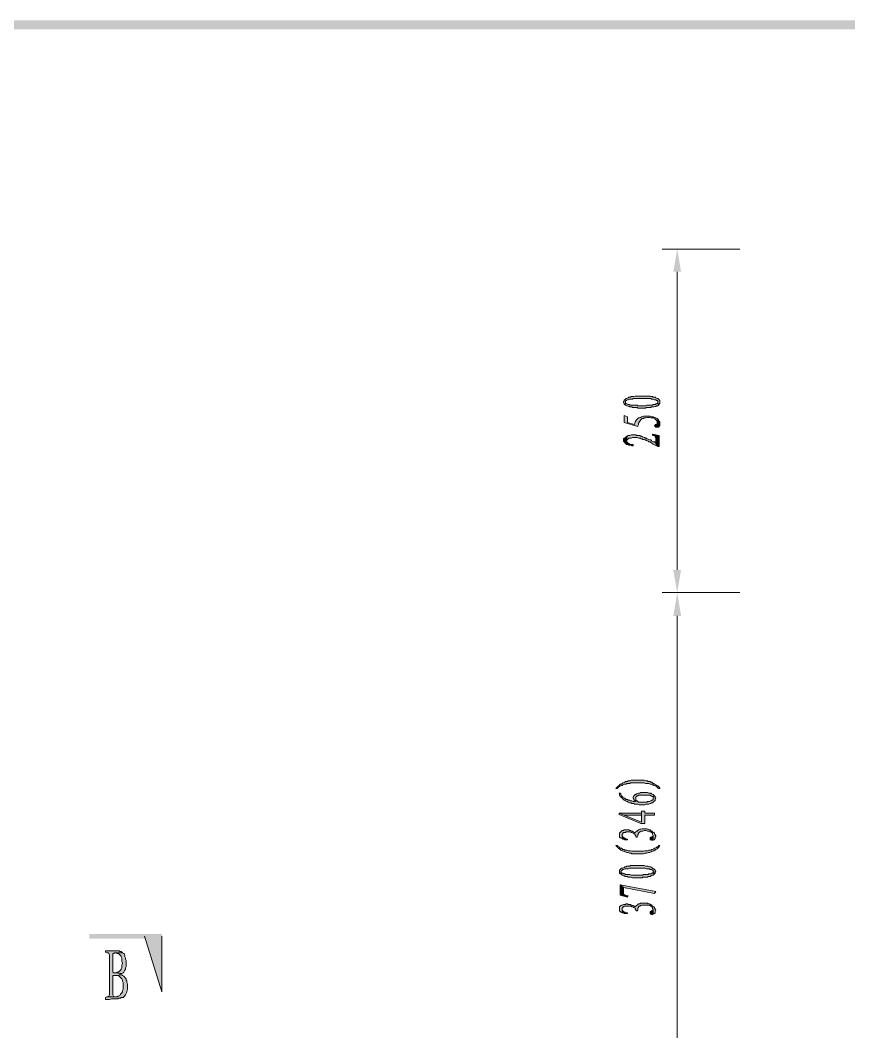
# Model space of a CAD drawing. Header units: millimetres. Extents: x 24 to 410, y 10 to 282.
# Drawn here: x 255.1 to 309.4, y 216 to 282.2 of the extents above; entities that cross this region are included whole.
import ezdxf

# ---------------------------------------------------------------- set-up
doc = ezdxf.new("R2010")
doc.units = ezdxf.units.MM

msp = doc.modelspace()

# ---------------------------------------------------------------- hatches: boundary and pattern name
h = msp.add_hatch(color=7)
h.dxf.hatch_style = 2
h.paths.add_polyline_path([(410.379333, 282.236333), (30.395333, 281.643667), (29.802667, 282.236333)])
h = msp.add_hatch(color=7)
h.dxf.hatch_style = 2
h.paths.add_polyline_path([(409.786667, 281.643667), (410.379333, 282.236333), (30.395333, 281.643667)])
h = msp.add_hatch(color=7)
h.dxf.hatch_style = 2
h.paths.add_polyline_path([(297.899667, 265.768667), (298.407667, 265.768667), (298.153667, 267.250333)])
h = msp.add_hatch(color=7)
h.dxf.hatch_style = 2
h.paths.add_polyline_path([(294.64, 257.259667), (294.64, 257.217333), (294.682333, 257.132667), (294.682333, 257.090333), (294.724667, 257.090333), (294.767, 257.259667), (294.767, 257.302), (294.809333, 257.344333), (294.894, 257.386667), (294.936333, 257.386667), (295.021, 257.429), (295.232667, 257.429), (295.275, 257.471333), (295.825333, 257.471333), (295.867667, 257.471333), (296.418, 257.471333), (296.460333, 257.429), (296.587333, 257.429), (296.672, 257.386667), (296.756667, 257.386667), (296.799, 257.344333), (296.841333, 257.344333), (296.883667, 257.302), (296.883667, 257.217333), (296.926, 257.048), (296.968333, 257.090333), (296.968333, 257.132667), (297.010667, 257.175), (297.010667, 257.344333), (296.968333, 257.386667), (296.926, 257.429), (296.883667, 257.471333), (296.841333, 257.471333), (296.756667, 257.513667), (296.714333, 257.556), (296.587333, 257.556), (296.545, 257.598333), (296.418, 257.598333), (296.375667, 257.640667), (295.402, 257.640667), (295.317333, 257.598333), (295.148, 257.598333), (295.105667, 257.556), (294.978667, 257.556), (294.936333, 257.513667), (294.851667, 257.471333), (294.809333, 257.471333), (294.767, 257.429), (294.724667, 257.386667), (294.682333, 257.386667), (294.682333, 257.344333), (294.682333, 257.302)])
h = msp.add_hatch(color=7)
h.dxf.hatch_style = 2
h.paths.add_polyline_path([(294.724667, 257.090333), (294.767, 257.048), (294.851667, 257.005667), (294.894, 257.005667), (294.978667, 256.963333), (295.021, 256.963333), (295.063333, 256.921), (295.190333, 256.921), (295.232667, 256.878667), (295.529, 256.878667), (295.571333, 256.836333), (296.079333, 256.836333), (296.121667, 256.878667), (296.418, 256.878667), (296.460333, 256.921), (296.629667, 256.921), (296.714333, 256.963333), (296.756667, 256.963333), (296.799, 257.005667), (296.883667, 257.005667), (296.926, 257.048), (296.883667, 257.217333), (296.883667, 257.175), (296.841333, 257.175), (296.841333, 257.132667), (296.756667, 257.132667), (296.714333, 257.090333), (296.587333, 257.090333), (296.545, 257.048), (296.164, 257.048), (296.079333, 257.005667), (295.571333, 257.005667), (295.529, 257.048), (295.063333, 257.048), (295.021, 257.090333), (294.936333, 257.090333), (294.851667, 257.132667), (294.809333, 257.132667), (294.767, 257.175), (294.767, 257.259667)])
h = msp.add_hatch(color=7)
h.dxf.hatch_style = 2
h.paths.add_polyline_path([(294.682333, 256.370667), (294.682333, 255.905), (295.571333, 255.651), (295.571333, 255.693333), (295.613667, 255.778), (295.613667, 255.862667), (295.656, 255.905), (295.656, 255.947333), (295.698333, 255.989667), (295.740667, 256.032), (295.740667, 256.074333), (295.783, 256.074333), (295.825333, 256.116667), (295.867667, 256.159), (295.952333, 256.159), (295.994667, 256.201333), (296.121667, 256.201333), (296.206333, 256.243667), (296.333333, 256.243667), (296.418, 256.201333), (296.545, 256.201333), (296.587333, 256.201333), (296.672, 256.159), (296.714333, 256.159), (296.714333, 256.116667), (296.756667, 256.074333), (296.799, 256.074333), (296.799, 256.032), (296.841333, 255.989667), (296.841333, 255.820333), (296.883667, 256.116667), (296.841333, 256.159), (296.756667, 256.201333), (296.672, 256.243667), (296.629667, 256.243667), (296.587333, 256.286), (296.460333, 256.286), (296.375667, 256.328333), (295.952333, 256.328333), (295.867667, 256.286), (295.825333, 256.286), (295.740667, 256.243667), (295.698333, 256.243667), (295.656, 256.201333), (295.613667, 256.201333), (295.571333, 256.159), (295.529, 256.116667), (295.486667, 256.074333), (295.444333, 256.032), (295.444333, 255.989667), (295.402, 255.947333), (295.402, 255.905), (295.359667, 255.820333), (295.359667, 255.778), (294.894, 255.905), (294.894, 256.286)])
h = msp.add_hatch(color=7)
h.dxf.hatch_style = 2
h.paths.add_polyline_path([(296.672, 255.693333), (296.714333, 255.651), (296.756667, 255.608667), (296.926, 255.608667), (296.968333, 255.651), (296.968333, 255.693333), (297.010667, 255.693333), (297.010667, 255.947333), (296.968333, 255.989667), (296.926, 256.032), (296.926, 256.074333), (296.883667, 256.116667), (296.841333, 255.820333), (296.799, 255.778), (296.714333, 255.778), (296.714333, 255.735667)])
h = msp.add_hatch(color=7)
h.dxf.hatch_style = 2
h.paths.add_polyline_path([(294.64, 254.762), (294.64, 254.677333), (294.682333, 254.635), (294.724667, 254.592667), (294.724667, 254.550333), (294.809333, 254.508), (294.809333, 254.465667), (294.851667, 254.465667), (294.894, 254.465667), (294.978667, 254.423333), (295.105667, 254.423333), (295.190333, 254.381), (295.275, 254.381), (295.275, 254.465667), (295.105667, 254.465667), (295.021, 254.508), (294.978667, 254.508), (294.936333, 254.550333), (294.894, 254.592667), (294.851667, 254.592667), (294.851667, 254.635), (294.851667, 254.719667), (294.851667, 255.016), (294.809333, 254.973667), (294.767, 254.931333), (294.724667, 254.889), (294.682333, 254.889), (294.64, 254.846667)])
h = msp.add_hatch(color=7)
h.dxf.hatch_style = 2
h.paths.add_polyline_path([(294.851667, 255.016), (294.851667, 254.719667), (294.851667, 254.762), (294.894, 254.804333), (294.936333, 254.846667), (294.978667, 254.889), (295.148, 254.889), (295.232667, 254.931333), (295.529, 254.931333), (295.613667, 254.889), (295.740667, 254.889), (295.783, 254.846667), (295.867667, 254.846667), (295.91, 254.804333), (295.994667, 254.804333), (296.037, 254.762), (296.079333, 254.762), (296.121667, 254.719667), (296.164, 254.719667), (296.248667, 254.677333), (296.291, 254.635), (296.375667, 254.635), (296.418, 254.592667), (296.502667, 254.550333), (296.545, 254.508), (296.629667, 254.465667), (296.714333, 254.423333), (296.799, 254.381), (296.756667, 254.550333), (296.714333, 254.592667), (296.672, 254.635), (296.587333, 254.635), (296.502667, 254.677333), (296.460333, 254.719667), (296.418, 254.762), (296.333333, 254.762), (296.291, 254.804333), (296.206333, 254.846667), (296.164, 254.846667), (296.121667, 254.889), (296.079333, 254.889), (296.037, 254.931333), (295.994667, 254.931333), (295.91, 254.973667), (295.867667, 254.973667), (295.825333, 255.016), (295.740667, 255.016), (295.698333, 255.058333), (295.486667, 255.058333), (295.444333, 255.100667), (295.148, 255.100667), (295.063333, 255.058333), (294.936333, 255.058333), (294.894, 255.016)])
h = msp.add_hatch(color=7)
h.dxf.hatch_style = 2
h.paths.add_polyline_path([(296.545, 255.143), (296.545, 255.100667), (296.587333, 255.058333), (296.672, 255.058333), (296.714333, 255.016), (296.714333, 254.973667), (296.756667, 254.931333), (296.756667, 254.550333), (296.799, 254.381), (296.883667, 254.338667), (296.968333, 254.338667), (296.968333, 255.058333)])
h = msp.add_hatch(color=7)
h.dxf.hatch_style = 2
h.paths.add_polyline_path([(297.899667, 246.253), (298.407667, 246.253), (298.153667, 244.771333)])
h = msp.add_hatch(color=7)
h.dxf.hatch_style = 2
h.paths.add_polyline_path([(297.899667, 243.247333), (298.407667, 243.247333), (298.153667, 244.771333)])
h = msp.add_hatch(color=7)
h.dxf.hatch_style = 2
h.paths.add_polyline_path([(294.132, 231.944333), (294.216667, 231.944333), (294.259, 231.986667), (294.301333, 232.029), (294.343667, 232.071333), (294.386, 232.071333), (294.428333, 232.113667), (294.513, 232.156), (294.555333, 232.156), (294.597667, 232.198333), (294.682333, 232.240667), (294.809333, 232.240667), (294.851667, 232.283), (295.063333, 232.283), (295.105667, 232.325333), (295.613667, 232.325333), (295.698333, 232.325333), (295.994667, 232.325333), (296.079333, 232.283), (296.291, 232.283), (296.375667, 232.240667), (296.460333, 232.240667), (296.545, 232.198333), (296.587333, 232.198333), (296.629667, 232.156), (296.714333, 232.113667), (296.756667, 232.113667), (296.799, 232.071333), (296.841333, 232.029), (296.883667, 231.986667), (296.926, 231.944333), (297.010667, 231.944333), (297.010667, 231.986667), (296.968333, 232.029), (296.926, 232.071333), (296.883667, 232.113667), (296.841333, 232.156), (296.799, 232.156), (296.756667, 232.198333), (296.672, 232.240667), (296.629667, 232.283), (296.587333, 232.283), (296.545, 232.325333), (296.502667, 232.367667), (296.418, 232.367667), (296.375667, 232.41), (296.248667, 232.41), (296.206333, 232.452333), (296.079333, 232.452333), (295.994667, 232.494667), (295.148, 232.494667), (295.063333, 232.452333), (294.936333, 232.452333), (294.894, 232.41), (294.767, 232.41), (294.724667, 232.367667), (294.64, 232.325333), (294.597667, 232.325333), (294.555333, 232.283), (294.513, 232.240667), (294.428333, 232.240667), (294.386, 232.198333), (294.343667, 232.156), (294.301333, 232.113667), (294.259, 232.071333), (294.216667, 232.029), (294.174333, 231.986667)])
h = msp.add_hatch(color=7)
h.dxf.hatch_style = 2
h.paths.add_polyline_path([(294.343667, 231.648), (294.386, 231.605667), (294.386, 231.521), (294.428333, 231.436333), (294.428333, 231.394), (294.470667, 231.394), (294.513, 231.351667), (294.555333, 231.309333), (294.597667, 231.267), (294.64, 231.224667), (294.682333, 231.182333), (294.724667, 231.182333), (294.767, 231.14), (294.851667, 231.097667), (294.894, 231.097667), (294.936333, 231.055333), (295.021, 231.013), (295.148, 231.013), (295.190333, 230.970667), (295.317333, 230.970667), (295.359667, 230.928333), (295.444333, 230.928333), (295.486667, 230.928333), (295.571333, 230.928333), (295.656, 230.886), (296.037, 230.886), (296.121667, 230.928333), (296.291, 230.928333), (296.375667, 230.970667), (296.418, 230.970667), (296.502667, 231.013), (296.545, 231.013), (296.587333, 231.055333), (296.629667, 231.097667), (296.672, 231.14), (296.714333, 231.14), (296.714333, 231.182333), (296.714333, 231.267), (296.756667, 231.309333), (296.714333, 231.351667), (296.714333, 231.436333), (296.672, 231.478667), (296.629667, 231.521), (296.587333, 231.309333), (296.587333, 231.224667), (296.545, 231.182333), (296.502667, 231.182333), (296.418, 231.14), (296.333333, 231.097667), (296.206333, 231.097667), (296.164, 231.055333), (295.613667, 231.055333), (295.571333, 231.097667), (295.529, 231.14), (295.486667, 231.14), (295.444333, 231.182333), (295.444333, 231.351667), (295.444333, 231.097667), (295.275, 231.097667), (295.190333, 231.14), (295.105667, 231.14), (295.021, 231.182333), (294.936333, 231.182333), (294.894, 231.224667), (294.809333, 231.224667), (294.767, 231.267), (294.724667, 231.309333), (294.682333, 231.309333), (294.597667, 231.351667), (294.597667, 231.394), (294.555333, 231.436333), (294.513, 231.478667), (294.470667, 231.521), (294.470667, 231.605667), (294.428333, 231.648)])
h = msp.add_hatch(color=7)
h.dxf.hatch_style = 2
h.paths.add_polyline_path([(295.275, 231.394), (295.275, 231.309333), (295.317333, 231.267), (295.317333, 231.182333), (295.359667, 231.182333), (295.402, 231.14), (295.444333, 231.097667), (295.444333, 231.394), (295.486667, 231.436333), (295.529, 231.478667), (295.571333, 231.478667), (295.613667, 231.521), (296.375667, 231.521), (296.418, 231.478667), (296.460333, 231.478667), (296.502667, 231.436333), (296.545, 231.436333), (296.587333, 231.394), (296.587333, 231.309333), (296.629667, 231.521), (296.587333, 231.563333), (296.502667, 231.605667), (296.460333, 231.605667), (296.418, 231.648), (296.291, 231.648), (296.206333, 231.690333), (295.783, 231.690333), (295.698333, 231.648), (295.613667, 231.648), (295.529, 231.605667), (295.486667, 231.605667), (295.444333, 231.563333), (295.402, 231.563333), (295.359667, 231.521), (295.317333, 231.478667), (295.317333, 231.436333)])
h = msp.add_hatch(color=7)
h.dxf.hatch_style = 2
h.paths.add_polyline_path([(294.343667, 230.335667), (294.343667, 230.251), (295.783, 229.658333), (296.037, 229.658333), (296.037, 230.208667), (296.672, 230.208667), (296.672, 230.335667), (296.037, 230.335667), (296.037, 230.462667), (295.825333, 230.462667), (295.825333, 230.335667), (295.825333, 229.743), (294.682333, 230.208667)])
h = msp.add_hatch(color=7)
h.dxf.hatch_style = 2
h.paths.add_polyline_path([(294.343667, 230.335667), (294.682333, 230.208667), (295.825333, 230.208667), (295.825333, 229.743), (295.825333, 230.335667)])
h = msp.add_hatch(color=7)
h.dxf.hatch_style = 2
h.paths.add_polyline_path([(294.386, 228.938667), (294.386, 228.769333), (294.428333, 228.727), (294.470667, 228.727), (294.555333, 228.684667), (294.555333, 228.938667), (294.597667, 228.981), (294.597667, 229.023333), (294.64, 229.065667), (294.767, 229.065667), (294.809333, 229.108), (295.063333, 229.108), (295.148, 229.065667), (295.190333, 229.065667), (295.275, 229.023333), (295.317333, 229.023333), (295.317333, 228.981), (295.402, 228.938667), (295.402, 228.896333), (295.444333, 228.854), (295.444333, 228.811667), (295.486667, 228.769333), (295.529, 228.769333), (295.571333, 228.854), (295.571333, 228.938667), (295.613667, 228.981), (295.613667, 229.023333), (295.656, 229.065667), (295.698333, 229.108), (295.740667, 229.108), (295.783, 229.150333), (295.91, 229.150333), (295.994667, 229.192667), (296.121667, 229.192667), (296.206333, 229.150333), (296.333333, 229.150333), (296.375667, 229.108), (296.418, 229.108), (296.460333, 229.065667), (296.502667, 229.065667), (296.545, 229.023333), (296.545, 228.938667), (296.587333, 228.854), (296.587333, 228.557667), (296.672, 228.6), (296.672, 228.642333), (296.714333, 228.684667), (296.714333, 228.769333), (296.756667, 228.811667), (296.756667, 228.854), (296.714333, 228.896333), (296.714333, 228.938667), (296.672, 228.981), (296.672, 229.023333), (296.629667, 229.065667), (296.545, 229.108), (296.502667, 229.150333), (296.418, 229.192667), (296.375667, 229.235), (296.333333, 229.235), (296.248667, 229.277333), (296.206333, 229.277333), (296.164, 229.319667), (295.867667, 229.319667), (295.783, 229.277333), (295.698333, 229.277333), (295.613667, 229.235), (295.571333, 229.192667), (295.529, 229.150333), (295.486667, 229.150333), (295.444333, 229.108), (295.402, 229.023333), (295.359667, 229.065667), (295.275, 229.108), (295.232667, 229.150333), (295.148, 229.150333), (295.105667, 229.192667), (295.063333, 229.192667), (294.978667, 229.235), (294.682333, 229.235), (294.64, 229.192667), (294.555333, 229.192667), (294.513, 229.150333), (294.470667, 229.108), (294.428333, 229.065667), (294.386, 229.023333)])
h = msp.add_hatch(color=7)
h.dxf.hatch_style = 2
h.paths.add_polyline_path([(294.555333, 228.684667), (294.597667, 228.642333), (294.682333, 228.642333), (294.724667, 228.6), (294.894, 228.6), (294.894, 228.642333), (294.851667, 228.642333), (294.767, 228.684667), (294.724667, 228.684667), (294.682333, 228.727), (294.64, 228.727), (294.597667, 228.769333), (294.597667, 228.811667), (294.555333, 228.854), (294.555333, 228.896333)])
h = msp.add_hatch(color=7)
h.dxf.hatch_style = 2
h.paths.add_polyline_path([(296.375667, 228.642333), (296.375667, 228.6), (296.418, 228.6), (296.460333, 228.557667), (296.587333, 228.557667), (296.587333, 228.811667), (296.545, 228.811667), (296.460333, 228.769333), (296.418, 228.769333), (296.375667, 228.727)])
h = msp.add_hatch(color=7)
h.dxf.hatch_style = 2
h.paths.add_polyline_path([(294.132, 228.219), (294.174333, 228.176667), (294.216667, 228.134333), (294.259, 228.092), (294.301333, 228.049667), (294.343667, 228.007333), (294.386, 228.007333), (294.428333, 227.965), (294.470667, 227.922667), (294.555333, 227.880333), (294.597667, 227.880333), (294.64, 227.838), (294.724667, 227.795667), (294.767, 227.795667), (294.851667, 227.753333), (294.936333, 227.753333), (295.021, 227.711), (295.148, 227.711), (295.190333, 227.668667), (295.486667, 227.668667), (295.571333, 227.668667), (295.952333, 227.668667), (296.037, 227.711), (296.164, 227.711), (296.248667, 227.753333), (296.333333, 227.753333), (296.418, 227.795667), (296.460333, 227.795667), (296.502667, 227.838), (296.587333, 227.838), (296.629667, 227.880333), (296.672, 227.922667), (296.714333, 227.922667), (296.756667, 227.965), (296.841333, 228.007333), (296.883667, 228.049667), (296.926, 228.092), (296.968333, 228.134333), (296.968333, 228.176667), (297.010667, 228.219), (296.926, 228.219), (296.926, 228.176667), (296.883667, 228.134333), (296.841333, 228.134333), (296.799, 228.092), (296.714333, 228.049667), (296.672, 228.049667), (296.629667, 228.007333), (296.545, 227.965), (296.502667, 227.965), (296.418, 227.922667), (296.291, 227.922667), (296.206333, 227.880333), (296.037, 227.880333), (295.952333, 227.838), (295.190333, 227.838), (295.105667, 227.880333), (294.936333, 227.880333), (294.851667, 227.922667), (294.724667, 227.922667), (294.682333, 227.965), (294.597667, 227.965), (294.555333, 228.007333), (294.513, 228.049667), (294.428333, 228.049667), (294.386, 228.092), (294.343667, 228.134333), (294.259, 228.176667), (294.216667, 228.219)])
h = msp.add_hatch(color=7)
h.dxf.hatch_style = 2
h.paths.add_polyline_path([(294.386, 226.525667), (294.386, 226.398667), (294.428333, 226.356333), (294.470667, 226.356333), (294.470667, 226.525667), (294.513, 226.568), (294.555333, 226.610333), (294.597667, 226.652667), (294.64, 226.652667), (294.724667, 226.695), (294.936333, 226.695), (295.021, 226.737333), (295.529, 226.737333), (295.571333, 226.737333), (296.037, 226.737333), (296.121667, 226.695), (296.333333, 226.695), (296.375667, 226.652667), (296.460333, 226.652667), (296.545, 226.610333), (296.587333, 226.610333), (296.587333, 226.568), (296.587333, 226.525667), (296.629667, 226.483333), (296.629667, 226.314), (296.672, 226.356333), (296.714333, 226.398667), (296.714333, 226.483333), (296.756667, 226.525667), (296.714333, 226.568), (296.714333, 226.610333), (296.672, 226.652667), (296.629667, 226.695), (296.587333, 226.695), (296.545, 226.737333), (296.502667, 226.779667), (296.418, 226.822), (296.333333, 226.822), (296.248667, 226.864333), (296.079333, 226.864333), (295.994667, 226.906667), (295.105667, 226.906667), (295.063333, 226.864333), (294.851667, 226.864333), (294.809333, 226.822), (294.724667, 226.822), (294.682333, 226.779667), (294.597667, 226.737333), (294.513, 226.737333), (294.470667, 226.695), (294.428333, 226.652667), (294.386, 226.610333)])
h = msp.add_hatch(color=7)
h.dxf.hatch_style = 2
h.paths.add_polyline_path([(294.470667, 226.356333), (294.513, 226.314), (294.555333, 226.271667), (294.64, 226.229333), (294.724667, 226.229333), (294.724667, 226.187), (294.894, 226.187), (294.936333, 226.144667), (295.148, 226.144667), (295.232667, 226.102333), (295.867667, 226.102333), (295.91, 226.144667), (296.121667, 226.144667), (296.206333, 226.144667), (296.248667, 226.187), (296.375667, 226.187), (296.418, 226.229333), (296.460333, 226.229333), (296.502667, 226.271667), (296.587333, 226.271667), (296.629667, 226.314), (296.629667, 226.483333), (296.587333, 226.441), (296.545, 226.398667), (296.502667, 226.398667), (296.418, 226.356333), (296.291, 226.356333), (296.248667, 226.314), (295.952333, 226.314), (295.91, 226.271667), (295.148, 226.271667), (295.063333, 226.314), (294.767, 226.314), (294.724667, 226.356333), (294.64, 226.356333), (294.597667, 226.398667), (294.513, 226.398667), (294.513, 226.441), (294.470667, 226.483333), (294.470667, 226.525667)])
h = msp.add_hatch(color=7)
h.dxf.hatch_style = 2
h.paths.add_polyline_path([(294.428333, 225.636667), (294.428333, 224.959333), (294.894, 224.832333), (294.936333, 224.917), (294.851667, 224.917), (294.767, 224.959333), (294.724667, 224.959333), (294.682333, 225.001667), (294.64, 225.001667), (294.64, 225.044), (294.64, 225.467333)])
h = msp.add_hatch(color=7)
h.dxf.hatch_style = 2
h.paths.add_polyline_path([(294.428333, 225.636667), (294.64, 225.467333), (296.672, 225.086333), (296.756667, 225.213333)])
h = msp.add_hatch(color=7)
h.dxf.hatch_style = 2
h.paths.add_polyline_path([(294.386, 224.070333), (294.386, 223.943333), (294.428333, 223.901), (294.470667, 223.858667), (294.555333, 223.816333), (294.555333, 224.112667), (294.597667, 224.155), (294.597667, 224.197333), (294.64, 224.197333), (294.682333, 224.239667), (295.148, 224.239667), (295.190333, 224.197333), (295.275, 224.197333), (295.317333, 224.155), (295.402, 224.112667), (295.402, 224.070333), (295.444333, 224.028), (295.444333, 223.985667), (295.486667, 223.943333), (295.529, 223.943333), (295.571333, 223.985667), (295.571333, 224.112667), (295.613667, 224.155), (295.613667, 224.197333), (295.656, 224.239667), (295.698333, 224.239667), (295.740667, 224.282), (295.783, 224.282), (295.825333, 224.324333), (296.248667, 224.324333), (296.333333, 224.282), (296.375667, 224.282), (296.418, 224.239667), (296.460333, 224.239667), (296.502667, 224.197333), (296.545, 224.155), (296.545, 224.070333), (296.587333, 224.028), (296.587333, 223.731667), (296.672, 223.774), (296.714333, 223.816333), (296.714333, 223.901), (296.756667, 223.985667), (296.714333, 224.028), (296.714333, 224.070333), (296.672, 224.112667), (296.672, 224.155), (296.629667, 224.197333), (296.545, 224.239667), (296.502667, 224.282), (296.502667, 224.324333), (296.418, 224.366667), (296.375667, 224.366667), (296.333333, 224.409), (296.248667, 224.409), (296.206333, 224.451333), (295.740667, 224.451333), (295.698333, 224.409), (295.613667, 224.409), (295.571333, 224.366667), (295.529, 224.324333), (295.486667, 224.282), (295.444333, 224.239667), (295.402, 224.197333), (295.359667, 224.239667), (295.275, 224.282), (295.232667, 224.282), (295.148, 224.324333), (295.105667, 224.366667), (294.936333, 224.366667), (294.894, 224.409), (294.809333, 224.409), (294.767, 224.366667), (294.64, 224.366667), (294.555333, 224.324333), (294.513, 224.324333), (294.470667, 224.282), (294.428333, 224.239667), (294.386, 224.197333)])
h = msp.add_hatch(color=7)
h.dxf.hatch_style = 2
h.paths.add_polyline_path([(294.555333, 223.816333), (294.597667, 223.816333), (294.682333, 223.774), (294.894, 223.774), (294.894, 223.816333), (294.767, 223.816333), (294.724667, 223.858667), (294.682333, 223.858667), (294.64, 223.901), (294.597667, 223.901), (294.597667, 223.943333), (294.555333, 223.985667), (294.555333, 224.070333)])
h = msp.add_hatch(color=7)
h.dxf.hatch_style = 2
h.paths.add_polyline_path([(296.375667, 223.816333), (296.375667, 223.774), (296.418, 223.731667), (296.460333, 223.731667), (296.502667, 223.689333), (296.545, 223.731667), (296.587333, 223.731667), (296.587333, 223.985667), (296.545, 223.943333), (296.460333, 223.943333), (296.418, 223.901), (296.375667, 223.901), (296.375667, 223.858667)])
h = msp.add_hatch(color=7)
h.dxf.hatch_style = 2
h.paths.add_polyline_path([(259.672667, 222.419333), (259.672667, 222.123), (264.414, 222.419333)])
h = msp.add_hatch(color=7)
h.dxf.hatch_style = 2
h.paths.add_polyline_path([(259.672667, 222.123), (264.414, 222.419333), (264.414, 222.123)])
h = msp.add_hatch(color=7)
h.dxf.hatch_style = 2
h.paths.add_polyline_path([(263.271, 222.292333), (264.414, 222.292333)])
h = msp.add_hatch(color=7)
h.dxf.hatch_style = 2
h.paths.add_polyline_path([(263.271, 222.292333), (264.414, 222.292333), (264.414, 218.651667)])
h = msp.add_hatch(color=7)
h.dxf.hatch_style = 2
h.paths.add_polyline_path([(261.408333, 221.318667), (260.731, 221.318667), (260.731, 221.234), (260.773333, 221.234), (260.858, 221.191667), (260.900333, 221.191667), (260.942667, 221.149333), (260.985, 221.064667), (260.985, 218.44), (260.942667, 218.355333), (260.900333, 218.313), (261.281333, 218.313), (261.239, 218.355333), (261.196667, 218.44), (261.196667, 219.71), (261.239, 219.71), (261.408333, 219.71), (261.789333, 219.752333), (261.704667, 219.752333), (261.662333, 219.794667), (261.747, 219.837), (261.789333, 219.837), (261.366, 219.879333), (261.281333, 219.879333), (261.196667, 219.921667), (261.196667, 221.149333), (261.281333, 221.149333), (261.323667, 221.191667), (261.831667, 221.191667), (261.789333, 221.234), (261.747, 221.276333), (261.662333, 221.276333), (261.62, 221.318667)])
h = msp.add_hatch(color=7)
h.dxf.hatch_style = 2
h.paths.add_polyline_path([(261.831667, 221.191667), (261.408333, 221.191667), (261.450667, 221.191667), (261.493, 221.149333), (261.577667, 221.149333), (261.62, 221.107), (261.704667, 221.022333), (261.747, 220.98), (261.747, 220.937667), (261.789333, 220.853), (261.789333, 220.641333), (261.831667, 220.514333), (261.789333, 220.387333), (261.789333, 220.218), (261.747, 220.133333), (261.704667, 220.048667), (261.662333, 220.006333), (261.62, 219.964), (261.577667, 219.921667), (261.493, 219.921667), (261.450667, 219.879333), (261.366, 219.879333), (261.789333, 219.837), (261.874, 219.879333), (261.916333, 219.921667), (261.958667, 220.006333), (262.001, 220.048667), (262.043333, 220.133333), (262.043333, 220.218), (262.085667, 220.302667), (262.085667, 220.683667), (262.043333, 220.768333), (262.043333, 220.853), (262.001, 220.937667), (262.001, 221.022333), (261.958667, 221.107), (261.916333, 221.149333)])
h = msp.add_hatch(color=7)
h.dxf.hatch_style = 2
h.paths.add_polyline_path([(261.789333, 219.752333), (261.408333, 219.71), (261.577667, 219.71), (261.62, 219.667667), (261.662333, 219.625333), (261.747, 219.540667), (261.789333, 219.498333), (261.831667, 219.413667), (261.831667, 219.329), (261.874, 219.244333), (261.874, 218.821), (261.831667, 218.736333), (261.831667, 218.651667), (261.789333, 218.567), (261.747, 218.524667), (261.704667, 218.482333), (261.662333, 218.397667), (261.577667, 218.355333), (261.535333, 218.355333), (261.493, 218.313), (260.815667, 218.313), (260.731, 218.270667), (260.731, 218.143667), (260.773333, 218.143667), (260.985, 218.143667), (261.112, 218.186), (261.535333, 218.186), (261.577667, 218.228333), (261.704667, 218.228333), (261.747, 218.270667), (261.874, 218.270667), (261.916333, 218.313), (261.958667, 218.355333), (262.001, 218.355333), (262.001, 218.397667), (262.043333, 218.44), (262.085667, 218.524667), (262.128, 218.609333), (262.128, 218.694), (262.170333, 218.778667), (262.170333, 219.159667), (262.128, 219.244333), (262.128, 219.371333), (262.085667, 219.413667), (262.085667, 219.498333), (262.043333, 219.540667), (262.001, 219.583), (261.958667, 219.625333), (261.916333, 219.667667), (261.831667, 219.71)])

# ---------------------------------------------------------------- linework, layer by layer
at = {"color": 7, "lineweight": 0}
for points in [[(302.26, 267.250333), (297.18, 267.250333)], [(298.153667, 246.253), (298.153667, 265.768667)], [(302.26, 244.771333), (297.18, 244.771333)], [(302.26, 244.771333), (297.18, 244.771333)], [(298.153667, 212.979), (298.153667, 243.247333)], [(264.414, 222.292333), (264.414, 218.651667), (263.271, 222.292333)]]:
    msp.add_lwpolyline(points, dxfattribs=at)
for points in [[(294.64, 257.259667), (294.64, 257.217333), (294.682333, 257.132667), (294.682333, 257.090333), (294.724667, 257.090333), (294.767, 257.259667), (294.767, 257.302), (294.809333, 257.344333), (294.894, 257.386667), (294.936333, 257.386667), (295.021, 257.429), (295.232667, 257.429), (295.275, 257.471333), (295.825333, 257.471333), (295.867667, 257.471333), (296.418, 257.471333), (296.460333, 257.429), (296.587333, 257.429), (296.672, 257.386667), (296.756667, 257.386667), (296.799, 257.344333), (296.841333, 257.344333), (296.883667, 257.302), (296.883667, 257.217333), (296.926, 257.048), (296.968333, 257.090333), (296.968333, 257.132667), (297.010667, 257.175), (297.010667, 257.344333), (296.968333, 257.386667), (296.926, 257.429), (296.883667, 257.471333), (296.841333, 257.471333), (296.756667, 257.513667), (296.714333, 257.556), (296.587333, 257.556), (296.545, 257.598333), (296.418, 257.598333), (296.375667, 257.640667), (295.402, 257.640667), (295.317333, 257.598333), (295.148, 257.598333), (295.105667, 257.556), (294.978667, 257.556), (294.936333, 257.513667), (294.851667, 257.471333), (294.809333, 257.471333), (294.767, 257.429), (294.724667, 257.386667), (294.682333, 257.386667), (294.682333, 257.344333), (294.682333, 257.302)], [(294.724667, 257.090333), (294.767, 257.048), (294.851667, 257.005667), (294.894, 257.005667), (294.978667, 256.963333), (295.021, 256.963333), (295.063333, 256.921), (295.190333, 256.921), (295.232667, 256.878667), (295.529, 256.878667), (295.571333, 256.836333), (296.079333, 256.836333), (296.121667, 256.878667), (296.418, 256.878667), (296.460333, 256.921), (296.629667, 256.921), (296.714333, 256.963333), (296.756667, 256.963333), (296.799, 257.005667), (296.883667, 257.005667), (296.926, 257.048), (296.883667, 257.217333), (296.883667, 257.175), (296.841333, 257.175), (296.841333, 257.132667), (296.756667, 257.132667), (296.714333, 257.090333), (296.587333, 257.090333), (296.545, 257.048), (296.164, 257.048), (296.079333, 257.005667), (295.571333, 257.005667), (295.529, 257.048), (295.063333, 257.048), (295.021, 257.090333), (294.936333, 257.090333), (294.851667, 257.132667), (294.809333, 257.132667), (294.767, 257.175), (294.767, 257.259667)], [(294.682333, 256.370667), (294.682333, 255.905), (295.571333, 255.651), (295.571333, 255.693333), (295.613667, 255.778), (295.613667, 255.862667), (295.656, 255.905), (295.656, 255.947333), (295.698333, 255.989667), (295.740667, 256.032), (295.740667, 256.074333), (295.783, 256.074333), (295.825333, 256.116667), (295.867667, 256.159), (295.952333, 256.159), (295.994667, 256.201333), (296.121667, 256.201333), (296.206333, 256.243667), (296.333333, 256.243667), (296.418, 256.201333), (296.545, 256.201333), (296.587333, 256.201333), (296.672, 256.159), (296.714333, 256.159), (296.714333, 256.116667), (296.756667, 256.074333), (296.799, 256.074333), (296.799, 256.032), (296.841333, 255.989667), (296.841333, 255.820333), (296.883667, 256.116667), (296.841333, 256.159), (296.756667, 256.201333), (296.672, 256.243667), (296.629667, 256.243667), (296.587333, 256.286), (296.460333, 256.286), (296.375667, 256.328333), (295.952333, 256.328333), (295.867667, 256.286), (295.825333, 256.286), (295.740667, 256.243667), (295.698333, 256.243667), (295.656, 256.201333), (295.613667, 256.201333), (295.571333, 256.159), (295.529, 256.116667), (295.486667, 256.074333), (295.444333, 256.032), (295.444333, 255.989667), (295.402, 255.947333), (295.402, 255.905), (295.359667, 255.820333), (295.359667, 255.778), (294.894, 255.905), (294.894, 256.286)], [(296.672, 255.693333), (296.714333, 255.651), (296.756667, 255.608667), (296.926, 255.608667), (296.968333, 255.651), (296.968333, 255.693333), (297.010667, 255.693333), (297.010667, 255.947333), (296.968333, 255.989667), (296.926, 256.032), (296.926, 256.074333), (296.883667, 256.116667), (296.841333, 255.820333), (296.799, 255.778), (296.714333, 255.778), (296.714333, 255.735667)], [(294.64, 254.762), (294.64, 254.677333), (294.682333, 254.635), (294.724667, 254.592667), (294.724667, 254.550333), (294.809333, 254.508), (294.809333, 254.465667), (294.851667, 254.465667), (294.894, 254.465667), (294.978667, 254.423333), (295.105667, 254.423333), (295.190333, 254.381), (295.275, 254.381), (295.275, 254.465667), (295.105667, 254.465667), (295.021, 254.508), (294.978667, 254.508), (294.936333, 254.550333), (294.894, 254.592667), (294.851667, 254.592667), (294.851667, 254.635), (294.851667, 254.719667), (294.851667, 255.016), (294.809333, 254.973667), (294.767, 254.931333), (294.724667, 254.889), (294.682333, 254.889), (294.64, 254.846667)], [(294.851667, 255.016), (294.851667, 254.719667), (294.851667, 254.762), (294.894, 254.804333), (294.936333, 254.846667), (294.978667, 254.889), (295.148, 254.889), (295.232667, 254.931333), (295.529, 254.931333), (295.613667, 254.889), (295.740667, 254.889), (295.783, 254.846667), (295.867667, 254.846667), (295.91, 254.804333), (295.994667, 254.804333), (296.037, 254.762), (296.079333, 254.762), (296.121667, 254.719667), (296.164, 254.719667), (296.248667, 254.677333), (296.291, 254.635), (296.375667, 254.635), (296.418, 254.592667), (296.502667, 254.550333), (296.545, 254.508), (296.629667, 254.465667), (296.714333, 254.423333), (296.799, 254.381), (296.756667, 254.550333), (296.714333, 254.592667), (296.672, 254.635), (296.587333, 254.635), (296.502667, 254.677333), (296.460333, 254.719667), (296.418, 254.762), (296.333333, 254.762), (296.291, 254.804333), (296.206333, 254.846667), (296.164, 254.846667), (296.121667, 254.889), (296.079333, 254.889), (296.037, 254.931333), (295.994667, 254.931333), (295.91, 254.973667), (295.867667, 254.973667), (295.825333, 255.016), (295.740667, 255.016), (295.698333, 255.058333), (295.486667, 255.058333), (295.444333, 255.100667), (295.148, 255.100667), (295.063333, 255.058333), (294.936333, 255.058333), (294.894, 255.016)], [(296.545, 255.143), (296.545, 255.100667), (296.587333, 255.058333), (296.672, 255.058333), (296.714333, 255.016), (296.714333, 254.973667), (296.756667, 254.931333), (296.756667, 254.550333), (296.799, 254.381), (296.883667, 254.338667), (296.968333, 254.338667), (296.968333, 255.058333)], [(294.132, 231.944333), (294.216667, 231.944333), (294.259, 231.986667), (294.301333, 232.029), (294.343667, 232.071333), (294.386, 232.071333), (294.428333, 232.113667), (294.513, 232.156), (294.555333, 232.156), (294.597667, 232.198333), (294.682333, 232.240667), (294.809333, 232.240667), (294.851667, 232.283), (295.063333, 232.283), (295.105667, 232.325333), (295.613667, 232.325333), (295.698333, 232.325333), (295.994667, 232.325333), (296.079333, 232.283), (296.291, 232.283), (296.375667, 232.240667), (296.460333, 232.240667), (296.545, 232.198333), (296.587333, 232.198333), (296.629667, 232.156), (296.714333, 232.113667), (296.756667, 232.113667), (296.799, 232.071333), (296.841333, 232.029), (296.883667, 231.986667), (296.926, 231.944333), (297.010667, 231.944333), (297.010667, 231.986667), (296.968333, 232.029), (296.926, 232.071333), (296.883667, 232.113667), (296.841333, 232.156), (296.799, 232.156), (296.756667, 232.198333), (296.672, 232.240667), (296.629667, 232.283), (296.587333, 232.283), (296.545, 232.325333), (296.502667, 232.367667), (296.418, 232.367667), (296.375667, 232.41), (296.248667, 232.41), (296.206333, 232.452333), (296.079333, 232.452333), (295.994667, 232.494667), (295.148, 232.494667), (295.063333, 232.452333), (294.936333, 232.452333), (294.894, 232.41), (294.767, 232.41), (294.724667, 232.367667), (294.64, 232.325333), (294.597667, 232.325333), (294.555333, 232.283), (294.513, 232.240667), (294.428333, 232.240667), (294.386, 232.198333), (294.343667, 232.156), (294.301333, 232.113667), (294.259, 232.071333), (294.216667, 232.029), (294.174333, 231.986667)], [(294.343667, 231.648), (294.386, 231.605667), (294.386, 231.521), (294.428333, 231.436333), (294.428333, 231.394), (294.470667, 231.394), (294.513, 231.351667), (294.555333, 231.309333), (294.597667, 231.267), (294.64, 231.224667), (294.682333, 231.182333), (294.724667, 231.182333), (294.767, 231.14), (294.851667, 231.097667), (294.894, 231.097667), (294.936333, 231.055333), (295.021, 231.013), (295.148, 231.013), (295.190333, 230.970667), (295.317333, 230.970667), (295.359667, 230.928333), (295.444333, 230.928333), (295.486667, 230.928333), (295.571333, 230.928333), (295.656, 230.886), (296.037, 230.886), (296.121667, 230.928333), (296.291, 230.928333), (296.375667, 230.970667), (296.418, 230.970667), (296.502667, 231.013), (296.545, 231.013), (296.587333, 231.055333), (296.629667, 231.097667), (296.672, 231.14), (296.714333, 231.14), (296.714333, 231.182333), (296.714333, 231.267), (296.756667, 231.309333), (296.714333, 231.351667), (296.714333, 231.436333), (296.672, 231.478667), (296.629667, 231.521), (296.587333, 231.309333), (296.587333, 231.224667), (296.545, 231.182333), (296.502667, 231.182333), (296.418, 231.14), (296.333333, 231.097667), (296.206333, 231.097667), (296.164, 231.055333), (295.613667, 231.055333), (295.571333, 231.097667), (295.529, 231.14), (295.486667, 231.14), (295.444333, 231.182333), (295.444333, 231.351667), (295.444333, 231.097667), (295.275, 231.097667), (295.190333, 231.14), (295.105667, 231.14), (295.021, 231.182333), (294.936333, 231.182333), (294.894, 231.224667), (294.809333, 231.224667), (294.767, 231.267), (294.724667, 231.309333), (294.682333, 231.309333), (294.597667, 231.351667), (294.597667, 231.394), (294.555333, 231.436333), (294.513, 231.478667), (294.470667, 231.521), (294.470667, 231.605667), (294.428333, 231.648)], [(295.275, 231.394), (295.275, 231.309333), (295.317333, 231.267), (295.317333, 231.182333), (295.359667, 231.182333), (295.402, 231.14), (295.444333, 231.097667), (295.444333, 231.394), (295.486667, 231.436333), (295.529, 231.478667), (295.571333, 231.478667), (295.613667, 231.521), (296.375667, 231.521), (296.418, 231.478667), (296.460333, 231.478667), (296.502667, 231.436333), (296.545, 231.436333), (296.587333, 231.394), (296.587333, 231.309333), (296.629667, 231.521), (296.587333, 231.563333), (296.502667, 231.605667), (296.460333, 231.605667), (296.418, 231.648), (296.291, 231.648), (296.206333, 231.690333), (295.783, 231.690333), (295.698333, 231.648), (295.613667, 231.648), (295.529, 231.605667), (295.486667, 231.605667), (295.444333, 231.563333), (295.402, 231.563333), (295.359667, 231.521), (295.317333, 231.478667), (295.317333, 231.436333)], [(294.343667, 230.335667), (294.343667, 230.251), (295.783, 229.658333), (296.037, 229.658333), (296.037, 230.208667), (296.672, 230.208667), (296.672, 230.335667), (296.037, 230.335667), (296.037, 230.462667), (295.825333, 230.462667), (295.825333, 230.335667), (295.825333, 229.743), (294.682333, 230.208667)], [(294.343667, 230.335667), (294.682333, 230.208667), (295.825333, 230.208667), (295.825333, 229.743), (295.825333, 230.335667)], [(294.386, 228.938667), (294.386, 228.769333), (294.428333, 228.727), (294.470667, 228.727), (294.555333, 228.684667), (294.555333, 228.938667), (294.597667, 228.981), (294.597667, 229.023333), (294.64, 229.065667), (294.767, 229.065667), (294.809333, 229.108), (295.063333, 229.108), (295.148, 229.065667), (295.190333, 229.065667), (295.275, 229.023333), (295.317333, 229.023333), (295.317333, 228.981), (295.402, 228.938667), (295.402, 228.896333), (295.444333, 228.854), (295.444333, 228.811667), (295.486667, 228.769333), (295.529, 228.769333), (295.571333, 228.854), (295.571333, 228.938667), (295.613667, 228.981), (295.613667, 229.023333), (295.656, 229.065667), (295.698333, 229.108), (295.740667, 229.108), (295.783, 229.150333), (295.91, 229.150333), (295.994667, 229.192667), (296.121667, 229.192667), (296.206333, 229.150333), (296.333333, 229.150333), (296.375667, 229.108), (296.418, 229.108), (296.460333, 229.065667), (296.502667, 229.065667), (296.545, 229.023333), (296.545, 228.938667), (296.587333, 228.854), (296.587333, 228.557667), (296.672, 228.6), (296.672, 228.642333), (296.714333, 228.684667), (296.714333, 228.769333), (296.756667, 228.811667), (296.756667, 228.854), (296.714333, 228.896333), (296.714333, 228.938667), (296.672, 228.981), (296.672, 229.023333), (296.629667, 229.065667), (296.545, 229.108), (296.502667, 229.150333), (296.418, 229.192667), (296.375667, 229.235), (296.333333, 229.235), (296.248667, 229.277333), (296.206333, 229.277333), (296.164, 229.319667), (295.867667, 229.319667), (295.783, 229.277333), (295.698333, 229.277333), (295.613667, 229.235), (295.571333, 229.192667), (295.529, 229.150333), (295.486667, 229.150333), (295.444333, 229.108), (295.402, 229.023333), (295.359667, 229.065667), (295.275, 229.108), (295.232667, 229.150333), (295.148, 229.150333), (295.105667, 229.192667), (295.063333, 229.192667), (294.978667, 229.235), (294.682333, 229.235), (294.64, 229.192667), (294.555333, 229.192667), (294.513, 229.150333), (294.470667, 229.108), (294.428333, 229.065667), (294.386, 229.023333)], [(294.555333, 228.684667), (294.597667, 228.642333), (294.682333, 228.642333), (294.724667, 228.6), (294.894, 228.6), (294.894, 228.642333), (294.851667, 228.642333), (294.767, 228.684667), (294.724667, 228.684667), (294.682333, 228.727), (294.64, 228.727), (294.597667, 228.769333), (294.597667, 228.811667), (294.555333, 228.854), (294.555333, 228.896333)], [(296.375667, 228.642333), (296.375667, 228.6), (296.418, 228.6), (296.460333, 228.557667), (296.587333, 228.557667), (296.587333, 228.811667), (296.545, 228.811667), (296.460333, 228.769333), (296.418, 228.769333), (296.375667, 228.727)], [(294.132, 228.219), (294.174333, 228.176667), (294.216667, 228.134333), (294.259, 228.092), (294.301333, 228.049667), (294.343667, 228.007333), (294.386, 228.007333), (294.428333, 227.965), (294.470667, 227.922667), (294.555333, 227.880333), (294.597667, 227.880333), (294.64, 227.838), (294.724667, 227.795667), (294.767, 227.795667), (294.851667, 227.753333), (294.936333, 227.753333), (295.021, 227.711), (295.148, 227.711), (295.190333, 227.668667), (295.486667, 227.668667), (295.571333, 227.668667), (295.952333, 227.668667), (296.037, 227.711), (296.164, 227.711), (296.248667, 227.753333), (296.333333, 227.753333), (296.418, 227.795667), (296.460333, 227.795667), (296.502667, 227.838), (296.587333, 227.838), (296.629667, 227.880333), (296.672, 227.922667), (296.714333, 227.922667), (296.756667, 227.965), (296.841333, 228.007333), (296.883667, 228.049667), (296.926, 228.092), (296.968333, 228.134333), (296.968333, 228.176667), (297.010667, 228.219), (296.926, 228.219), (296.926, 228.176667), (296.883667, 228.134333), (296.841333, 228.134333), (296.799, 228.092), (296.714333, 228.049667), (296.672, 228.049667), (296.629667, 228.007333), (296.545, 227.965), (296.502667, 227.965), (296.418, 227.922667), (296.291, 227.922667), (296.206333, 227.880333), (296.037, 227.880333), (295.952333, 227.838), (295.190333, 227.838), (295.105667, 227.880333), (294.936333, 227.880333), (294.851667, 227.922667), (294.724667, 227.922667), (294.682333, 227.965), (294.597667, 227.965), (294.555333, 228.007333), (294.513, 228.049667), (294.428333, 228.049667), (294.386, 228.092), (294.343667, 228.134333), (294.259, 228.176667), (294.216667, 228.219)], [(294.386, 226.525667), (294.386, 226.398667), (294.428333, 226.356333), (294.470667, 226.356333), (294.470667, 226.525667), (294.513, 226.568), (294.555333, 226.610333), (294.597667, 226.652667), (294.64, 226.652667), (294.724667, 226.695), (294.936333, 226.695), (295.021, 226.737333), (295.529, 226.737333), (295.571333, 226.737333), (296.037, 226.737333), (296.121667, 226.695), (296.333333, 226.695), (296.375667, 226.652667), (296.460333, 226.652667), (296.545, 226.610333), (296.587333, 226.610333), (296.587333, 226.568), (296.587333, 226.525667), (296.629667, 226.483333), (296.629667, 226.314), (296.672, 226.356333), (296.714333, 226.398667), (296.714333, 226.483333), (296.756667, 226.525667), (296.714333, 226.568), (296.714333, 226.610333), (296.672, 226.652667), (296.629667, 226.695), (296.587333, 226.695), (296.545, 226.737333), (296.502667, 226.779667), (296.418, 226.822), (296.333333, 226.822), (296.248667, 226.864333), (296.079333, 226.864333), (295.994667, 226.906667), (295.105667, 226.906667), (295.063333, 226.864333), (294.851667, 226.864333), (294.809333, 226.822), (294.724667, 226.822), (294.682333, 226.779667), (294.597667, 226.737333), (294.513, 226.737333), (294.470667, 226.695), (294.428333, 226.652667), (294.386, 226.610333)], [(294.470667, 226.356333), (294.513, 226.314), (294.555333, 226.271667), (294.64, 226.229333), (294.724667, 226.229333), (294.724667, 226.187), (294.894, 226.187), (294.936333, 226.144667), (295.148, 226.144667), (295.232667, 226.102333), (295.867667, 226.102333), (295.91, 226.144667), (296.121667, 226.144667), (296.206333, 226.144667), (296.248667, 226.187), (296.375667, 226.187), (296.418, 226.229333), (296.460333, 226.229333), (296.502667, 226.271667), (296.587333, 226.271667), (296.629667, 226.314), (296.629667, 226.483333), (296.587333, 226.441), (296.545, 226.398667), (296.502667, 226.398667), (296.418, 226.356333), (296.291, 226.356333), (296.248667, 226.314), (295.952333, 226.314), (295.91, 226.271667), (295.148, 226.271667), (295.063333, 226.314), (294.767, 226.314), (294.724667, 226.356333), (294.64, 226.356333), (294.597667, 226.398667), (294.513, 226.398667), (294.513, 226.441), (294.470667, 226.483333), (294.470667, 226.525667)], [(294.428333, 225.636667), (294.428333, 224.959333), (294.894, 224.832333), (294.936333, 224.917), (294.851667, 224.917), (294.767, 224.959333), (294.724667, 224.959333), (294.682333, 225.001667), (294.64, 225.001667), (294.64, 225.044), (294.64, 225.467333)], [(294.428333, 225.636667), (294.64, 225.467333), (296.672, 225.086333), (296.756667, 225.213333)], [(294.386, 224.070333), (294.386, 223.943333), (294.428333, 223.901), (294.470667, 223.858667), (294.555333, 223.816333), (294.555333, 224.112667), (294.597667, 224.155), (294.597667, 224.197333), (294.64, 224.197333), (294.682333, 224.239667), (295.148, 224.239667), (295.190333, 224.197333), (295.275, 224.197333), (295.317333, 224.155), (295.402, 224.112667), (295.402, 224.070333), (295.444333, 224.028), (295.444333, 223.985667), (295.486667, 223.943333), (295.529, 223.943333), (295.571333, 223.985667), (295.571333, 224.112667), (295.613667, 224.155), (295.613667, 224.197333), (295.656, 224.239667), (295.698333, 224.239667), (295.740667, 224.282), (295.783, 224.282), (295.825333, 224.324333), (296.248667, 224.324333), (296.333333, 224.282), (296.375667, 224.282), (296.418, 224.239667), (296.460333, 224.239667), (296.502667, 224.197333), (296.545, 224.155), (296.545, 224.070333), (296.587333, 224.028), (296.587333, 223.731667), (296.672, 223.774), (296.714333, 223.816333), (296.714333, 223.901), (296.756667, 223.985667), (296.714333, 224.028), (296.714333, 224.070333), (296.672, 224.112667), (296.672, 224.155), (296.629667, 224.197333), (296.545, 224.239667), (296.502667, 224.282), (296.502667, 224.324333), (296.418, 224.366667), (296.375667, 224.366667), (296.333333, 224.409), (296.248667, 224.409), (296.206333, 224.451333), (295.740667, 224.451333), (295.698333, 224.409), (295.613667, 224.409), (295.571333, 224.366667), (295.529, 224.324333), (295.486667, 224.282), (295.444333, 224.239667), (295.402, 224.197333), (295.359667, 224.239667), (295.275, 224.282), (295.232667, 224.282), (295.148, 224.324333), (295.105667, 224.366667), (294.936333, 224.366667), (294.894, 224.409), (294.809333, 224.409), (294.767, 224.366667), (294.64, 224.366667), (294.555333, 224.324333), (294.513, 224.324333), (294.470667, 224.282), (294.428333, 224.239667), (294.386, 224.197333)], [(294.555333, 223.816333), (294.597667, 223.816333), (294.682333, 223.774), (294.894, 223.774), (294.894, 223.816333), (294.767, 223.816333), (294.724667, 223.858667), (294.682333, 223.858667), (294.64, 223.901), (294.597667, 223.901), (294.597667, 223.943333), (294.555333, 223.985667), (294.555333, 224.070333)], [(296.375667, 223.816333), (296.375667, 223.774), (296.418, 223.731667), (296.460333, 223.731667), (296.502667, 223.689333), (296.545, 223.731667), (296.587333, 223.731667), (296.587333, 223.985667), (296.545, 223.943333), (296.460333, 223.943333), (296.418, 223.901), (296.375667, 223.901), (296.375667, 223.858667)], [(261.408333, 221.318667), (260.731, 221.318667), (260.731, 221.234), (260.773333, 221.234), (260.858, 221.191667), (260.900333, 221.191667), (260.942667, 221.149333), (260.985, 221.064667), (260.985, 218.44), (260.942667, 218.355333), (260.900333, 218.313), (261.281333, 218.313), (261.239, 218.355333), (261.196667, 218.44), (261.196667, 219.71), (261.239, 219.71), (261.408333, 219.71), (261.789333, 219.752333), (261.704667, 219.752333), (261.662333, 219.794667), (261.747, 219.837), (261.789333, 219.837), (261.366, 219.879333), (261.281333, 219.879333), (261.196667, 219.921667), (261.196667, 221.149333), (261.281333, 221.149333), (261.323667, 221.191667), (261.831667, 221.191667), (261.789333, 221.234), (261.747, 221.276333), (261.662333, 221.276333), (261.62, 221.318667)], [(261.831667, 221.191667), (261.408333, 221.191667), (261.450667, 221.191667), (261.493, 221.149333), (261.577667, 221.149333), (261.62, 221.107), (261.704667, 221.022333), (261.747, 220.98), (261.747, 220.937667), (261.789333, 220.853), (261.789333, 220.641333), (261.831667, 220.514333), (261.789333, 220.387333), (261.789333, 220.218), (261.747, 220.133333), (261.704667, 220.048667), (261.662333, 220.006333), (261.62, 219.964), (261.577667, 219.921667), (261.493, 219.921667), (261.450667, 219.879333), (261.366, 219.879333), (261.789333, 219.837), (261.874, 219.879333), (261.916333, 219.921667), (261.958667, 220.006333), (262.001, 220.048667), (262.043333, 220.133333), (262.043333, 220.218), (262.085667, 220.302667), (262.085667, 220.683667), (262.043333, 220.768333), (262.043333, 220.853), (262.001, 220.937667), (262.001, 221.022333), (261.958667, 221.107), (261.916333, 221.149333)], [(261.789333, 219.752333), (261.408333, 219.71), (261.577667, 219.71), (261.62, 219.667667), (261.662333, 219.625333), (261.747, 219.540667), (261.789333, 219.498333), (261.831667, 219.413667), (261.831667, 219.329), (261.874, 219.244333), (261.874, 218.821), (261.831667, 218.736333), (261.831667, 218.651667), (261.789333, 218.567), (261.747, 218.524667), (261.704667, 218.482333), (261.662333, 218.397667), (261.577667, 218.355333), (261.535333, 218.355333), (261.493, 218.313), (260.815667, 218.313), (260.731, 218.270667), (260.731, 218.143667), (260.773333, 218.143667), (260.985, 218.143667), (261.112, 218.186), (261.535333, 218.186), (261.577667, 218.228333), (261.704667, 218.228333), (261.747, 218.270667), (261.874, 218.270667), (261.916333, 218.313), (261.958667, 218.355333), (262.001, 218.355333), (262.001, 218.397667), (262.043333, 218.44), (262.085667, 218.524667), (262.128, 218.609333), (262.128, 218.694), (262.170333, 218.778667), (262.170333, 219.159667), (262.128, 219.244333), (262.128, 219.371333), (262.085667, 219.413667), (262.085667, 219.498333), (262.043333, 219.540667), (262.001, 219.583), (261.958667, 219.625333), (261.916333, 219.667667), (261.831667, 219.71)]]:
    msp.add_lwpolyline(points, close=True, dxfattribs=at)

doc.saveas('drawing.dxf')
